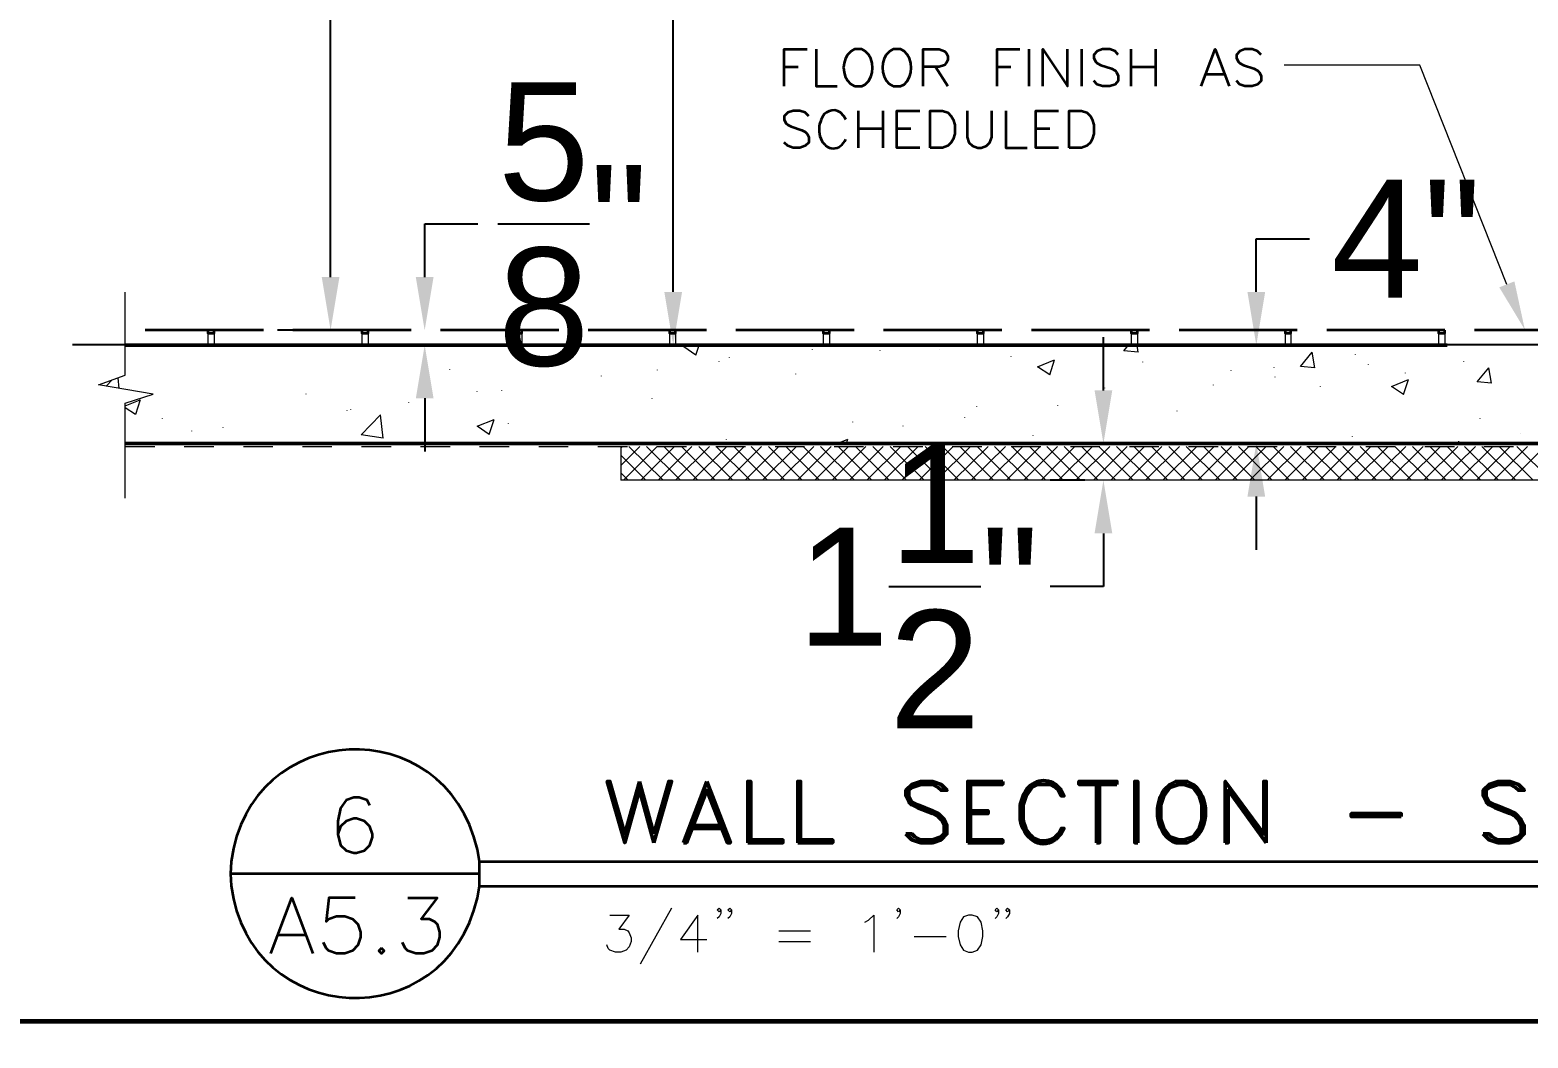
# Model space of a CAD drawing. Header units: inches. Extents: x 5 to 516, y -193 to 129.
# Drawn here: x 85.7 to 90.77, y -192.24 to -188.83 of the extents above; entities that cross this region are included whole.
import ezdxf

# ---------------------------------------------------------------- set-up
doc = ezdxf.new("R2010")
doc.units = ezdxf.units.IN
doc.header["$MEASUREMENT"] = 0
doc.linetypes.add('PDF_IMPORT', pattern=[1, 0.8, -0.2])
for name, color, linetype in [('Highlight', 210, 'Continuous'), ('PDF8_Geometry', 7, 'Continuous'), ('PDF8_Solid Fills', 7, 'Continuous')]:
    doc.layers.add(name, color=color, linetype=linetype)
doc.styles.get("Standard").update_dxf_attribs({"font": 'arial.ttf'})
doc.dimstyles.get("Standard").update_dxf_attribs({"dimtxt": 0.4, "dimasz": 0.18, "dimexe": 0.18, "dimexo": 0.0625, "dimgap": 0.09, "dimtad": 0, "dimtih": 1, "dimtoh": 1, "dimdec": 4, "dimlfac": 12, "dimzin": 0, "dimdsep": 46, "dimlunit": 4, "dimtxsty": 'Standard', "dimcen": 0.09, "dimadec": 3, "dimazin": 0, "dimtfac": 1, "dimtdec": 4, "dimtofl": 0, "dimtmove": 0, "dimatfit": 3, "dimfxl": 1, "dimtolj": 1, "dimtzin": 0, "dimarcsym": 0})

# ---------------------------------------------------------------- blocks, each defined once
blk = doc.blocks.new('*D117')
at = {"layer": 'Defpoints', "color": 0, "transparency": 16777216}
for p in [(86.7141, -180.2291), (86.7141, -180.2291), (86.7141, -189.8458)]:
    blk.add_point(p, dxfattribs=at)
at = {"layer": 'Highlight', "color": 0, "lineweight": -2, "transparency": 16777216}
for p, q in [((86.6516, -180.2291), (86.5341, -180.2291)), ((86.7141, -180.4091), (86.7141, -184.4688)), ((86.7141, -189.6658), (86.7141, -185.6061)), ((86.6516, -189.8458), (86.5341, -189.8458))]:
    blk.add_line(p, q, dxfattribs=at)
at = {"layer": 'Highlight', "color": 0, "transparency": 16777216}
for points in [[(86.6841, -180.4091), (86.7441, -180.4091), (86.7141, -180.2291)], [(86.6841, -189.6658), (86.7441, -189.6658), (86.7141, -189.8458)]]:
    blk.add_solid(points, dxfattribs=at)
at = {"layer": 'Highlight', "color": 0, "transparency": 16777216, "insert": (86.7141, -185.0374), "char_height": 0.4, "attachment_point": 5}
blk.add_mtext('\\A1;9\'-7{\\H1x;\\S3/8;}"', dxfattribs=at)
blk = doc.blocks.new('*D118')
at = {"layer": 'Defpoints', "color": 0, "transparency": 16777216}
for p in [(87.8741, -180.2291), (87.8741, -180.2291), (87.8741, -189.8958)]:
    blk.add_point(p, dxfattribs=at)
at = {"layer": 'Highlight', "color": 0, "lineweight": -2, "transparency": 16777216}
for p, q in [((87.8116, -180.2291), (87.6941, -180.2291)), ((87.8741, -180.4091), (87.8741, -184.7682)), ((87.8741, -189.7158), (87.8741, -185.3567)), ((87.8116, -189.8958), (87.6941, -189.8958))]:
    blk.add_line(p, q, dxfattribs=at)
at = {"layer": 'Highlight', "color": 0, "transparency": 16777216}
for points in [[(87.8441, -180.4091), (87.9041, -180.4091), (87.8741, -180.2291)], [(87.8441, -189.7158), (87.9041, -189.7158), (87.8741, -189.8958)]]:
    blk.add_solid(points, dxfattribs=at)
at = {"layer": 'Highlight', "color": 0, "transparency": 16777216, "insert": (87.8741, -185.0624), "char_height": 0.4, "attachment_point": 5}
blk.add_mtext('\\A1;9\'-8"', dxfattribs=at)
blk = doc.blocks.new('*D119')
at = {"layer": 'Defpoints', "color": 0, "transparency": 16777216}
for p in [(89.8483, -189.8958), (89.8483, -189.8958), (89.8483, -190.2291)]:
    blk.add_point(p, dxfattribs=at)
at = {"layer": 'Highlight', "color": 0, "lineweight": -2, "transparency": 16777216}
for p, q in [((89.8483, -189.7158), (89.8483, -189.5358)), ((89.8483, -189.5358), (90.0283, -189.5358)), ((89.7858, -189.8958), (89.6683, -189.8958)), ((89.7858, -190.2291), (89.6683, -190.2291)), ((89.8483, -190.4091), (89.8483, -190.5891))]:
    blk.add_line(p, q, dxfattribs=at)
at = {"layer": 'Highlight', "color": 0, "transparency": 16777216}
for points in [[(89.8183, -189.7158), (89.8783, -189.7158), (89.8483, -189.8958)], [(89.8183, -190.4091), (89.8783, -190.4091), (89.8483, -190.2291)]]:
    blk.add_solid(points, dxfattribs=at)
at = {"layer": 'Highlight', "color": 0, "transparency": 16777216, "insert": (90.3562, -189.5358), "char_height": 0.4, "attachment_point": 5}
blk.add_mtext('\\A1;4"', dxfattribs=at)
blk = doc.blocks.new('*D120')
at = {"layer": 'Defpoints', "color": 0, "transparency": 16777216}
for p in [(89.3307, -190.2291), (89.3307, -190.3536), (89.3307, -190.3536)]:
    blk.add_point(p, dxfattribs=at)
at = {"layer": 'Highlight', "color": 0, "lineweight": -2, "transparency": 16777216}
for p, q in [((89.3307, -190.0491), (89.3307, -189.8691)), ((89.2682, -190.2291), (89.1507, -190.2291)), ((89.2682, -190.3536), (89.1507, -190.3536)), ((89.3307, -190.5336), (89.3307, -190.7136)), ((89.3307, -190.7136), (89.1507, -190.7136))]:
    blk.add_line(p, q, dxfattribs=at)
at = {"layer": 'Highlight', "color": 0, "transparency": 16777216}
for points in [[(89.3007, -190.0491), (89.3607, -190.0491), (89.3307, -190.2291)], [(89.3007, -190.5336), (89.3607, -190.5336), (89.3307, -190.3536)]]:
    blk.add_solid(points, dxfattribs=at)
at = {"layer": 'Highlight', "color": 0, "transparency": 16777216, "insert": (88.7038, -190.7136), "char_height": 0.4, "attachment_point": 5}
blk.add_mtext('\\A1;1{\\H1x;\\S1/2;}"', dxfattribs=at)
blk = doc.blocks.new('*D121')
at = {"layer": 'Defpoints', "color": 0, "transparency": 16777216}
for p in [(87.0327, -189.8458), (87.0327, -189.8458), (87.0327, -189.8958)]:
    blk.add_point(p, dxfattribs=at)
at = {"layer": 'Highlight', "color": 0, "lineweight": -2, "transparency": 16777216}
for p, q in [((87.0327, -189.6658), (87.0327, -189.4858)), ((87.0327, -189.4858), (87.2127, -189.4858)), ((86.9702, -189.8458), (86.8527, -189.8458)), ((86.9702, -189.8958), (86.8527, -189.8958)), ((87.0327, -190.0758), (87.0327, -190.2558))]:
    blk.add_line(p, q, dxfattribs=at)
at = {"layer": 'Highlight', "color": 0, "transparency": 16777216}
for points in [[(87.0027, -189.6658), (87.0627, -189.6658), (87.0327, -189.8458)], [(87.0027, -190.0758), (87.0627, -190.0758), (87.0327, -189.8958)]]:
    blk.add_solid(points, dxfattribs=at)
at = {"layer": 'Highlight', "color": 0, "transparency": 16777216, "insert": (87.5348, -189.4858), "char_height": 0.4, "attachment_point": 5}
blk.add_mtext('\\A1;{\\H1x;\\S5/8;}"', dxfattribs=at)

msp = doc.modelspace()

# ---------------------------------------------------------------- linework, layer by layer
at = {"layer": 'Highlight'}
msp.add_line((95.1232948, -189.8946721), (85.8407226, -189.8946721), dxfattribs=at)
at = {"layer": 'PDF8_Geometry', "lineweight": 35}
for points in [[(88.2499603, -189.0191165), (88.2499603, -188.8935609), (88.3277381, -188.8935609)], [(88.3577371, -188.8935609), (88.3577371, -189.0191165), (88.4288482, -189.0191165)], [(88.5244042, -188.9002276), (88.5121819, -188.8935609), (88.4877375, -188.8935609), (88.4766264, -188.9002276), (88.4644042, -188.9124498)], [(88.6555167, -188.9002276), (88.6432945, -188.8935609), (88.6188501, -188.8935609), (88.6077389, -188.9002276), (88.5955167, -188.9124498)], [(88.7199605, -189.0191165), (88.7199605, -188.8935609), (88.7744049, -188.8935609), (88.7921827, -188.9002276), (88.7977382, -188.9057831), (88.8044049, -188.9180053), (88.8044049, -188.9302276), (88.7977382, -188.9413387), (88.7921827, -188.9480053), (88.7744049, -188.9535609), (88.7199605, -188.9535609)], [(88.9710727, -189.0191165), (88.9710727, -188.8935609), (89.0477393, -188.8935609)], [(89.0777395, -188.8935609), (89.0777395, -189.0191165)], [(89.1255165, -189.0191165), (89.1255165, -188.8935609), (89.2088498, -189.0191165), (89.2088498, -188.8935609)], [(89.2566268, -188.8935609), (89.2566268, -189.0191165)], [(89.3810707, -188.9124499), (89.3699596, -188.9002277), (89.3521818, -188.893561), (89.3277374, -188.893561), (89.3099596, -188.9002277), (89.2977374, -188.9124499), (89.2977374, -188.923561), (89.304404, -188.9357832), (89.3099596, -188.9413388), (89.3221818, -188.9480054), (89.3577374, -188.9591166), (89.3699596, -188.9657832), (89.3755152, -188.9713388), (89.3810707, -188.983561), (89.3810707, -189.0013388), (89.3699596, -189.013561), (89.3521818, -189.0191166), (89.3277374, -189.0191166), (89.3099596, -189.013561), (89.2977374, -189.0013388)], [(89.4232935, -188.8935609), (89.4232935, -189.0191165)], [(89.5066268, -188.8935609), (89.5066268, -189.0191165)], [(89.6610729, -189.0191165), (89.7088507, -188.8935609), (89.7566285, -189.0191165)], [(89.8644059, -188.9124499), (89.8521837, -188.9002277), (89.8344059, -188.893561), (89.8099614, -188.893561), (89.7921837, -188.9002277), (89.7810726, -188.9124499), (89.7810726, -188.923561), (89.7866281, -188.9357832), (89.7921837, -188.9413388), (89.8044059, -188.9480054), (89.8399614, -188.9591166), (89.8521837, -188.9657832), (89.8577392, -188.9713388), (89.8644059, -188.983561), (89.8644059, -189.0013388), (89.8521837, -189.013561), (89.8344059, -189.0191166), (89.8099614, -189.0191166), (89.7921837, -189.013561), (89.7810726, -189.0013388)], [(88.2499603, -188.953561), (88.2977381, -188.953561)], [(88.7621832, -188.953561), (88.8044054, -189.0191166)], [(88.9710727, -188.953561), (89.0177393, -188.953561)], [(89.4232935, -188.953561), (89.5066268, -188.953561)], [(89.67885, -188.9780053), (89.73885, -188.9780053)], [(88.4877375, -189.0191165), (88.5121819, -189.0191165), (88.5244042, -189.0135609)], [(88.6188501, -189.0191165), (88.6432945, -189.0191165), (88.6555167, -189.0135609)], [(88.3332937, -189.1202277), (88.3210714, -189.1080055), (88.3032937, -189.1024499), (88.2799603, -189.1024499), (88.2621826, -189.1080055), (88.2499603, -189.1202277), (88.2499603, -189.1324499), (88.2555159, -189.1446722), (88.2621826, -189.1502277), (88.2732937, -189.1557833), (88.3099603, -189.1680055), (88.3210714, -189.173561), (88.3277381, -189.1802277), (88.3332937, -189.1913388), (88.3332937, -189.2102277), (88.3210714, -189.2213388), (88.3032937, -189.2280055), (88.2799603, -189.2280055), (88.2621826, -189.2213388), (88.2499603, -189.2102277)], [(88.4588498, -189.1324497), (88.4521831, -189.1202275), (88.441072, -189.1080053)], [(88.4999603, -189.1024498), (88.4999603, -189.2280054)], [(88.5832937, -189.1024498), (88.5832937, -189.2280054)], [(88.7088484, -189.2280053), (88.6310707, -189.2280053), (88.6310707, -189.1024498), (88.7088484, -189.1024498)], [(88.8688501, -189.1024498), (88.8688501, -189.1913387), (88.8755167, -189.2102276), (88.887739, -189.2213387), (88.9055167, -189.2280054), (88.9166279, -189.2280054), (88.9344056, -189.2213387), (88.9466279, -189.2102276), (88.9532945, -189.1913387), (88.9532945, -189.1024498)], [(88.9999604, -189.1024498), (88.9999604, -189.2280054), (89.0721826, -189.2280054)], [(89.1788497, -189.2280053), (89.102183, -189.2280053), (89.102183, -189.1024498), (89.1788497, -189.1024498)], [(88.4999603, -189.1624499), (88.5832937, -189.1624499)], [(88.6310707, -189.1624499), (88.6788484, -189.1624499)], [(89.102183, -189.1624499), (89.1488497, -189.1624499)], [(86.2988493, -189.8457833), (86.2988493, -189.8557833), (86.3199604, -189.8557833), (86.3199604, -189.8457833)], [(86.8199608, -189.8457833), (86.8199608, -189.8557833), (86.8410719, -189.8557833), (86.8410719, -189.8457833)], [(87.3410722, -189.8457833), (87.3410722, -189.8557833), (87.3610722, -189.8557833), (87.3610722, -189.8457833)], [(87.8610714, -189.8457833), (87.8610714, -189.8557833), (87.8821825, -189.8557833), (87.8821825, -189.8457833)], [(88.3821828, -189.8457833), (88.3821828, -189.8557833), (88.4032939, -189.8557833), (88.4032939, -189.8457833)], [(88.9032943, -189.8457833), (88.9032943, -189.8557833), (88.9244054, -189.8557833), (88.9244054, -189.8457833)], [(89.4244057, -189.8457833), (89.4244057, -189.8557833), (89.4455168, -189.8557833), (89.4455168, -189.8457833)], [(89.9455148, -189.8457833), (89.9455148, -189.8557833), (89.9655148, -189.8557833), (89.9655148, -189.8457833)], [(90.4655163, -189.8457833), (90.4655163, -189.8557833), (90.4866274, -189.8557833), (90.4866274, -189.8457833)], [(86.8466263, -191.4546723), (86.8377375, -191.4368945), (86.8110708, -191.4280056), (86.793293, -191.4280056), (86.7666263, -191.4368945), (86.7477374, -191.4635612), (86.7388486, -191.5080056), (86.7388486, -191.5524501), (86.7477374, -191.5891167), (86.7666263, -191.6068945), (86.793293, -191.6157834), (86.8021819, -191.6157834), (86.8288486, -191.6068945), (86.8466263, -191.5891167), (86.8555152, -191.5624501), (86.8555152, -191.5524501), (86.8466263, -191.5257834), (86.8288486, -191.5080056), (86.8021819, -191.4991167), (86.793293, -191.4991167), (86.7666263, -191.5080056), (86.7477374, -191.5257834), (86.7388486, -191.5524501)], [(87.2110704, -191.7680056), (87.217737, -191.7268945), (87.2188481, -191.6857833), (87.217737, -191.6446722), (87.2110704, -191.6035611)], [(86.377737, -191.6446722), (86.3755147, -191.6857833), (86.377737, -191.7268945)], [(87.2166283, -191.6446722), (94.3866287, -191.6446722)], [(87.2188481, -191.6857833), (86.3755147, -191.6857833)], [(86.512183, -191.9557834), (86.5832942, -191.7680056), (86.6544053, -191.9557834)], [(86.7977372, -191.7680056), (86.7077372, -191.7680056), (86.6988483, -191.8480056), (86.7077372, -191.8391167), (86.7344038, -191.8302278), (86.7621816, -191.8302278), (86.7888483, -191.8391167), (86.8066261, -191.8568945), (86.815515, -191.8835612), (86.815515, -191.901339), (86.8066261, -191.9280056), (86.7888483, -191.9468945), (86.7621816, -191.9557834), (86.7344038, -191.9557834), (86.7077372, -191.9468945), (86.6988483, -191.9380056), (86.6899594, -191.9191167)], [(86.9755168, -191.7680056), (87.0744057, -191.7680056), (87.0210723, -191.8391167), (87.047739, -191.8391167), (87.0655168, -191.8480056), (87.0744057, -191.8568945), (87.0832946, -191.8835612), (87.0832946, -191.901339), (87.0744057, -191.9280056), (87.0566279, -191.9468945), (87.0299612, -191.9557834), (87.0021834, -191.9557834), (86.9755168, -191.9468945), (86.9666279, -191.9380056), (86.957739, -191.9191167)], [(87.2166283, -191.7280055), (94.3866287, -191.7280055)], [(86.5388486, -191.8924501), (86.6277375, -191.8924501)]]:
    msp.add_lwpolyline(points, dxfattribs=at)
at = {"layer": 'PDF8_Geometry', "lineweight": 15}
for points in [[(90.6966271, -189.6902277), (90.4021826, -188.9480054), (89.9421826, -188.9480054)], [(86.0188494, -190.4146721), (86.0188494, -190.0924499), (86.1132939, -190.0624499), (85.9288494, -190.0302277), (86.0188494, -189.9980054), (86.0188494, -189.7168943)], [(86.2988493, -189.8557833), (86.2988493, -189.8957833)], [(86.3199607, -189.8557833), (86.3199607, -189.8957833)], [(86.8199608, -189.8557833), (86.8199608, -189.8957833)], [(86.8410721, -189.8557833), (86.8410721, -189.8957833)], [(87.3410722, -189.8557833), (87.3410722, -189.8957833)], [(87.3610714, -189.8557833), (87.3610714, -189.8957833)], [(87.8610714, -189.8557833), (87.8610714, -189.8957833)], [(87.8821828, -189.8557833), (87.8821828, -189.8957833)], [(88.3821828, -189.8557833), (88.3821828, -189.8957833)], [(88.4032942, -189.8557833), (88.4032942, -189.8957833)], [(88.9032943, -189.8557833), (88.9032943, -189.8957833)], [(88.9244056, -189.8557833), (88.9244056, -189.8957833)], [(89.4244057, -189.8557833), (89.4244057, -189.8957833)], [(89.4455148, -189.8557833), (89.4455148, -189.8957833)], [(89.9455148, -189.8557833), (89.9455148, -189.8957833)], [(89.9655163, -189.8557833), (89.9655163, -189.8957833)], [(90.4655163, -189.8557833), (90.4655163, -189.8957833)], [(90.4866277, -189.8557833), (90.4866277, -189.8957833)], [(86.1477376, -189.9002277), (86.1477376, -189.8991166)], [(86.3599614, -189.8980055), (86.3599614, -189.8968944)], [(87.9510717, -189.9302276), (87.9099606, -189.9013387), (87.924405, -189.8957832)], [(87.9510711, -189.9302276), (87.9621823, -189.8957831)], [(88.0644044, -189.9391167), (88.0644044, -189.9380056)], [(88.1288485, -189.8968945), (88.1288485, -189.8957834)], [(88.3455165, -189.9102276), (88.3455165, -189.9091164)], [(88.5744052, -189.9157832), (88.5744052, -189.9146721)], [(88.775516, -189.9113389), (88.775516, -189.9102278)], [(89.0188496, -189.9346721), (89.0188496, -189.933561)], [(89.1488483, -189.9968944), (89.1077372, -189.9691166), (89.165515, -189.9457833)], [(89.14885, -189.9968944), (89.1655167, -189.9457833)], [(89.4488489, -189.9202276), (89.39996, -189.9157832), (89.4155155, -189.8957832)], [(89.4488491, -189.9202277), (89.4444047, -189.8957833)], [(90.0466272, -189.97245), (89.9977383, -189.9680055), (90.0377383, -189.9202277)], [(90.0466275, -189.9724498), (90.0377386, -189.9202276)], [(90.1844042, -189.9291165), (90.1844042, -189.9280054)], [(87.1177377, -189.9791165), (87.1177377, -189.9780054)], [(87.8210708, -189.9802278), (87.8210708, -189.9791167)], [(88.0299602, -189.95245), (88.0299602, -189.9513389)], [(88.2888488, -189.9946722), (88.2888488, -189.9935611)], [(89.4644041, -189.9535611), (89.4644041, -189.95245)], [(89.7632932, -189.98245), (89.7632932, -189.9813388)], [(89.9088485, -189.9724498), (89.9088485, -189.9713387)], [(90.2277392, -189.9624499), (90.2277392, -189.9613388)], [(90.353293, -189.9913388), (90.353293, -189.9902277)], [(90.5510718, -189.95245), (90.5510718, -189.9513389)], [(90.6444056, -190.0246721), (90.5955167, -190.0202276), (90.6355167, -189.9724498)], [(90.6444059, -190.0246722), (90.635517, -189.9724499)], [(85.9544053, -190.034672), (85.9744053, -190.0135609)], [(85.9988502, -190.0424501), (85.9944058, -190.0068945)], [(87.6310706, -190.0013389), (87.6310706, -190.0002278)], [(89.3355159, -190.0413387), (89.3355159, -190.0402276)], [(89.7032934, -190.0313388), (89.7032934, -190.0302277)], [(89.9121829, -190.0046721), (89.9121829, -190.003561)], [(90.0655168, -190.0357834), (90.0655168, -190.0346723)], [(90.3466272, -190.0635612), (90.305516, -190.0357834), (90.3632938, -190.01245)], [(90.3466266, -190.0635612), (90.3632933, -190.01245)], [(86.0188494, -190.1013388), (86.0699605, -190.0813388), (86.0532938, -190.1313388), (86.0188494, -190.1080055)], [(86.6310705, -190.0624498), (86.6310705, -190.0613387)], [(86.9788488, -190.0902276), (86.9788488, -190.0891165)], [(87.2099596, -190.0546721), (87.2099596, -190.053561)], [(87.2944051, -190.0491165), (87.2944051, -190.0480053)], [(87.8032937, -190.0780056), (87.8032937, -190.0768945)], [(86.1455154, -190.1457832), (86.1455154, -190.144672)], [(86.7699594, -190.1180054), (86.7699594, -190.1168943)], [(86.7821823, -190.1135611), (86.7821823, -190.11245)], [(86.8921831, -190.2113388), (86.8177386, -190.2002276), (86.8832942, -190.1324499)], [(86.8921834, -190.2113389), (86.8832945, -190.13245)], [(87.2510707, -190.1991166), (87.2099596, -190.1702277), (87.2677374, -190.1480055)], [(87.2510702, -190.1991166), (87.2677369, -190.1480055)], [(88.8610715, -190.14245), (88.8610715, -190.1413388)], [(88.9021821, -190.103561), (88.9021821, -190.1024498)], [(89.1766278, -190.1013388), (89.1766278, -190.1002277)], [(89.5799594, -190.1191167), (89.5799594, -190.1180056)], [(90.6066274, -190.1446721), (90.6066274, -190.143561)], [(86.244406, -190.1868943), (86.244406, -190.1857832)], [(86.3499606, -190.1757833), (86.3499606, -190.1746722)], [(87.3166265, -190.1613389), (87.3166265, -190.1602278)], [(88.4821833, -190.1568944), (88.4821833, -190.1557833)], [(88.652182, -190.1702277), (88.652182, -190.1691166)], [(90.7432941, -190.194672), (90.7432941, -190.1935609)], [(87.6966269, -190.303561), (87.7610713, -190.2391166)], [(87.6966269, -190.2446723), (87.7021824, -190.2391167)], [(87.6966269, -190.2391167), (87.6966269, -190.3535611)], [(87.7055154, -190.353561), (87.8199598, -190.2391165)], [(87.83996, -190.353561), (87.7244045, -190.2391165)], [(87.7644053, -190.353561), (87.8788497, -190.2391165)], [(87.8988499, -190.353561), (87.7832943, -190.2391165)], [(87.8232929, -190.353561), (87.9377374, -190.2391165)], [(87.9577375, -190.353561), (87.842182, -190.2391165)], [(87.8821828, -190.353561), (87.9966272, -190.2391165)], [(88.0166274, -190.353561), (87.902183, -190.2391165)], [(87.9410704, -190.353561), (88.0555149, -190.2391165)], [(88.0755151, -190.353561), (87.9610706, -190.2391165)], [(87.9999603, -190.353561), (88.1144048, -190.2391165)], [(88.1344049, -190.353561), (88.0199605, -190.2391165)], [(88.0544059, -190.2157831), (88.0544059, -190.214672)], [(88.0588502, -190.353561), (88.1732946, -190.2391165)], [(88.1932948, -190.353561), (88.0788504, -190.2391165)], [(88.1177378, -190.353561), (88.2321823, -190.2391165)], [(88.2521825, -190.353561), (88.137738, -190.2391165)], [(88.1766277, -190.353561), (88.2910722, -190.2391165)], [(88.3110723, -190.353561), (88.1966279, -190.2391165)], [(88.2355153, -190.353561), (88.3499598, -190.2391165)], [(88.36996, -190.353561), (88.2555155, -190.2391165)], [(88.2944052, -190.353561), (88.4088497, -190.2391165)], [(88.4288499, -190.353561), (88.3144054, -190.2391165)], [(88.3532929, -190.353561), (88.4677373, -190.2391165)], [(88.4877375, -190.353561), (88.373293, -190.2391165)], [(88.4121827, -190.353561), (88.5266272, -190.2391165)], [(88.4288499, -190.2291165), (88.4655165, -190.214672)], [(88.5466274, -190.353561), (88.4321829, -190.2391165)], [(88.4610719, -190.2291165), (88.4655164, -190.214672)], [(88.4710726, -190.353561), (88.5855171, -190.2391165)], [(88.6055173, -190.353561), (88.4910728, -190.2391165)], [(88.5299603, -190.353561), (88.6444047, -190.2391165)], [(88.6644049, -190.353561), (88.5499604, -190.2391165)], [(88.5888501, -190.353561), (88.7032946, -190.2391165)], [(88.7232925, -190.353561), (88.6088481, -190.2391165)], [(88.6477378, -190.353561), (88.7632933, -190.2391165)], [(88.7821824, -190.353561), (88.667738, -190.2391165)], [(88.7066277, -190.353561), (88.8221832, -190.2391165)], [(88.8410723, -190.353561), (88.7266278, -190.2391165)], [(88.7655153, -190.353561), (88.8810709, -190.2391165)], [(88.8999599, -190.353561), (88.7855155, -190.2391165)], [(88.8244052, -190.353561), (88.9399607, -190.2391165)], [(88.9588498, -190.353561), (88.8444054, -190.2391165)], [(88.8832951, -190.353561), (88.9988506, -190.2391165)], [(89.0177374, -190.353561), (88.903293, -190.2391165)], [(88.9421827, -190.353561), (89.0577383, -190.2391165)], [(89.0766273, -190.353561), (88.9621829, -190.2391165)], [(89.0021825, -190.353561), (89.116627, -190.2391165)], [(89.135515, -190.353561), (89.0210705, -190.2391165)], [(89.0610724, -190.353561), (89.1755169, -190.2391165)], [(89.1944048, -190.353561), (89.0799604, -190.2391165)], [(89.0932945, -190.2024501), (89.0932945, -190.201339)], [(89.11996, -190.353561), (89.2344045, -190.2391165)], [(89.2532947, -190.353561), (89.1388503, -190.2391165)], [(89.1788499, -190.353561), (89.2932944, -190.2391165)], [(89.3132946, -190.353561), (89.197739, -190.2391165)], [(89.2377376, -190.353561), (89.352182, -190.2391165)], [(89.3721822, -190.353561), (89.3577377, -190.3402276), (89.2566266, -190.2391165)], [(89.2966274, -190.353561), (89.4110719, -190.2391165)], [(89.4310721, -190.353561), (89.3577387, -190.2813387), (89.3155165, -190.2391165)], [(89.3555173, -190.353561), (89.3577396, -190.3513387), (89.4699618, -190.2391165)], [(89.4899597, -190.353561), (89.3744041, -190.2391165)], [(89.414405, -190.353561), (89.5288494, -190.2391165)], [(89.5488496, -190.353561), (89.433294, -190.2391165)], [(89.4732926, -190.353561), (89.587737, -190.2391165)], [(89.6077372, -190.353561), (89.4932928, -190.2391165)], [(89.5321825, -190.353561), (89.6466269, -190.2391165)], [(89.6666271, -190.353561), (89.5521827, -190.2391165)], [(89.5910724, -190.353561), (89.7055168, -190.2391165)], [(89.725517, -190.353561), (89.6110725, -190.2391165)], [(89.64996, -190.353561), (89.7644044, -190.2391165)], [(89.7844046, -190.353561), (89.6699602, -190.2391165)], [(89.7088499, -190.353561), (89.8232943, -190.2391165)], [(89.8432945, -190.353561), (89.7288501, -190.2391165)], [(89.7677375, -190.353561), (89.882182, -190.2391165)], [(89.9021821, -190.353561), (89.7877377, -190.2391165)], [(89.8266274, -190.353561), (89.9410718, -190.2391165)], [(89.961072, -190.353561), (89.8466276, -190.2391165)], [(89.885515, -190.353561), (89.9999595, -190.2391165)], [(90.0199597, -190.353561), (89.9055152, -190.2391165)], [(89.9444049, -190.353561), (90.0588494, -190.2391165)], [(90.0788495, -190.353561), (89.9644051, -190.2391165)], [(90.0032948, -190.353561), (90.1177392, -190.2391165)], [(90.1377394, -190.353561), (90.023295, -190.2391165)], [(90.0621824, -190.353561), (90.1766269, -190.2391165)], [(90.1966271, -190.353561), (90.0821826, -190.2391165)], [(90.1210723, -190.353561), (90.2355168, -190.2391165)], [(90.2555169, -190.353561), (90.1410725, -190.2391165)], [(90.1744057, -190.2068943), (90.1744057, -190.2057832)], [(90.1799599, -190.353561), (90.2944044, -190.2391165)], [(90.3144046, -190.353561), (90.1999601, -190.2391165)], [(90.2388498, -190.353561), (90.3544054, -190.2391165)], [(90.3732945, -190.353561), (90.25885, -190.2391165)], [(90.2977375, -190.353561), (90.413293, -190.2391165)], [(90.4321821, -190.353561), (90.3177376, -190.2391165)], [(90.3566273, -190.353561), (90.4721829, -190.2391165)], [(90.491072, -190.353561), (90.3766275, -190.2391165)], [(90.4155172, -190.353561), (90.5310728, -190.2391165)], [(90.5499619, -190.353561), (90.4355174, -190.2391165)], [(90.4744049, -190.353561), (90.5899604, -190.2391165)], [(90.6088495, -190.353561), (90.494405, -190.2391165)], [(90.5344047, -190.2224498), (90.5344047, -190.2213387)], [(90.5344047, -190.353561), (90.6488491, -190.2391165)], [(90.6677371, -190.353561), (90.5532927, -190.2391165)], [(90.5932946, -190.353561), (90.707739, -190.2391165)], [(90.726627, -190.353561), (90.6121826, -190.2391165)], [(90.6521822, -190.353561), (90.7666267, -190.2391165)], [(90.7855169, -190.353561), (90.6710724, -190.2391165)], [(90.7110721, -190.353561), (90.8255165, -190.2391165)], [(90.8455167, -190.353561), (90.7299612, -190.2391165)], [(87.7810724, -190.353561), (87.6966279, -190.2691165)], [(87.7221825, -190.353561), (87.696627, -190.3280054)], [(91.5299605, -191.1724499), (91.5299605, -190.353561), (87.6966269, -190.353561)], [(87.86885, -191.8024501), (87.7621833, -191.9924501)], [(88.0355167, -191.8080057), (88.0299611, -191.8146724), (88.0232945, -191.8080057), (88.0299611, -191.8024501), (88.0355167, -191.8080057), (88.0355167, -191.8202279), (88.0299611, -191.8324501), (88.0232945, -191.8380057)], [(88.0710708, -191.8080057), (88.0655152, -191.8146724), (88.0588486, -191.8080057), (88.0655152, -191.8024501), (88.0710708, -191.8080057), (88.0710708, -191.8202279), (88.0655152, -191.8324501), (88.0588486, -191.8380057)], [(88.6421836, -191.8080057), (88.636628, -191.8146724), (88.6310725, -191.8080057), (88.636628, -191.8024501), (88.6421836, -191.8080057), (88.6421836, -191.8202279), (88.636628, -191.8324501), (88.6310725, -191.8380057)], [(88.9755169, -191.8080057), (88.9699614, -191.8146724), (88.9644058, -191.8080057), (88.9699614, -191.8024501), (88.9755169, -191.8080057), (88.9755169, -191.8202279), (88.9699614, -191.8324501), (88.9644058, -191.8380057)], [(89.0121832, -191.8080057), (89.0055166, -191.8146724), (88.999961, -191.8080057), (89.0055166, -191.8024501), (89.0121832, -191.8080057), (89.0121832, -191.8202279), (89.0055166, -191.8324501), (88.999961, -191.8380057)], [(87.6599606, -191.8257833), (87.7255161, -191.8257833), (87.6899606, -191.8735611), (87.7077383, -191.8735611), (87.7199606, -191.8791166), (87.7255161, -191.8857833), (87.7321828, -191.9035611), (87.7321828, -191.9157833), (87.7255161, -191.9335611), (87.714405, -191.9446722), (87.6966272, -191.9513389), (87.6788494, -191.9513389), (87.6599606, -191.9446722), (87.654405, -191.9391167), (87.6488494, -191.9268944)], [(87.9577375, -191.9513389), (87.9577375, -191.8257833), (87.8988486, -191.9091167), (87.9877375, -191.9091167)], [(88.5232939, -191.8502279), (88.5355161, -191.8435612), (88.5532939, -191.8257834), (88.5532939, -191.951339)], [(88.2321833, -191.8791167), (88.3388499, -191.8791167)], [(88.2321833, -191.9157833), (88.3388499, -191.9157833)], [(88.6899605, -191.8980057), (88.7977383, -191.8980057)]]:
    msp.add_lwpolyline(points, dxfattribs=at)
at = {"layer": 'PDF8_Geometry', "lineweight": 35}
for points in [[(88.7444062, -189.2280053), (88.7444062, -189.1024498), (88.7855173, -189.1024498), (88.8044062, -189.1080053), (88.8155173, -189.1202276), (88.822184, -189.1324498), (88.8277395, -189.1502276), (88.8277395, -189.1802276), (88.822184, -189.1980053), (88.8155173, -189.2102276), (88.8044062, -189.2213387), (88.7855173, -189.2280053)], [(89.214404, -189.2280053), (89.214404, -189.1024498), (89.2566263, -189.1024498), (89.274404, -189.1080053), (89.2866263, -189.1202276), (89.2921818, -189.1324498), (89.2977374, -189.1502276), (89.2977374, -189.1802276), (89.2921818, -189.1980053), (89.2866263, -189.2102276), (89.274404, -189.2213387), (89.2566263, -189.2280053)], [(86.886627, -191.9380055), (86.8777381, -191.9468944), (86.886627, -191.9557833), (86.8955159, -191.9468944)]]:
    msp.add_lwpolyline(points, close=True, dxfattribs=at)
at = {"layer": 'PDF8_Geometry', "linetype": 'PDF_IMPORT', "lineweight": 35, "ltscale": 0.5}
msp.add_lwpolyline([(90.9866278, -189.8457832), (86.0188493, -189.8457832)], dxfattribs=at)
at = {"layer": 'PDF8_Geometry', "lineweight": 50}
for points in [[(91.6132938, -189.8957831), (91.6132938, -190.2291165), (86.0188488, -190.2291165)], [(87.8088485, -191.5813389), (87.7599597, -191.4035611), (87.7099597, -191.5813389), (87.6510708, -191.3735611), (87.6599596, -191.3735611), (87.7099597, -191.5513389), (87.7599597, -191.3735611)], [(87.759961, -191.3735611), (87.8088499, -191.5513389)], [(87.80885, -191.5813389), (87.86885, -191.3735611), (87.85885, -191.3735611), (87.80885, -191.5513389)], [(87.9877375, -191.3735611), (87.9088486, -191.5813389)], [(87.9877375, -191.3735613), (88.0677375, -191.5813391), (88.0577375, -191.5813391), (87.9877375, -191.4035613), (87.9188486, -191.5813391), (87.9088486, -191.5813391)], [(88.9899596, -191.3735612), (88.9899596, -191.3835612), (88.8810707, -191.3835612), (88.8810707, -191.571339), (88.9899596, -191.571339), (88.9899596, -191.581339), (88.8710707, -191.581339)], [(88.9899611, -191.3735611), (88.8710722, -191.3735611), (88.8710722, -191.5813389)], [(89.0588503, -191.50245), (89.0588503, -191.45245), (89.0688503, -191.42245), (89.0888503, -191.3935611), (89.1088503, -191.3835611), (89.1488503, -191.3835611), (89.1688503, -191.3935611), (89.1788503, -191.4035611), (89.1877392, -191.42245), (89.1977392, -191.42245), (89.1877392, -191.4035611), (89.1688503, -191.3835611)], [(89.3077381, -191.3835612), (89.3077381, -191.581339)], [(89.3177388, -191.3835612), (89.3177388, -191.581339), (89.3077388, -191.581339)], [(89.6344041, -191.3835611), (89.6144041, -191.3735611), (89.5755152, -191.3735611), (89.5555152, -191.3835611), (89.5355152, -191.4035611)], [(89.882183, -191.5813389), (89.882183, -191.3735611), (89.8732941, -191.3735611), (89.8732941, -191.5513389), (89.7432941, -191.3735611), (89.7432941, -191.5813389)], [(89.8821837, -191.5813391), (89.7532948, -191.4035613), (89.7532948, -191.5813391), (89.7432948, -191.5813391)], [(89.0588503, -191.42245), (89.0488503, -191.45245), (89.0488503, -191.50245)], [(88.8810707, -191.4724499), (88.9399596, -191.4724499), (88.9399596, -191.4824499), (88.8810707, -191.4824499)], [(87.9288498, -191.53245), (88.0477387, -191.53245)], [(87.9377384, -191.5224501), (88.0377384, -191.5224501)], [(89.1688503, -191.5713389), (89.1877392, -191.5513389), (89.1977392, -191.53245), (89.1877392, -191.53245), (89.1788503, -191.5513389), (89.1688503, -191.5613389)], [(89.5755152, -191.5813389), (89.6144041, -191.5813389), (89.6344041, -191.5713389)]]:
    msp.add_lwpolyline(points, dxfattribs=at)
at = {"layer": 'PDF8_Geometry', "linetype": 'PDF_IMPORT', "lineweight": 50, "ltscale": 5.594445}
msp.add_lwpolyline([(86.0188494, -189.8957831), (92.7799603, -189.8957831)], dxfattribs=at)
at = {"layer": 'PDF8_Geometry', "linetype": 'PDF_IMPORT', "lineweight": 15, "ltscale": 0.102222}
msp.add_lwpolyline([(86.0188494, -190.2391167), (91.6399613, -190.2391167)], dxfattribs=at)
at = {"layer": 'PDF8_Geometry', "lineweight": 50}
for points in [[(88.1266264, -191.5813389), (88.1266264, -191.3735611), (88.1366264, -191.3735611), (88.1366264, -191.5713389), (88.2455153, -191.5713389), (88.2455153, -191.5813389)], [(88.2955152, -191.5813389), (88.2955152, -191.3735611), (88.3055152, -191.3735611), (88.3055152, -191.5713389), (88.4144041, -191.5713389), (88.4144041, -191.5813389)], [(88.6621828, -191.5513391), (88.6821828, -191.5713391), (88.7121828, -191.5813391), (88.7521828, -191.5813391), (88.7810717, -191.5713391), (88.8010717, -191.5513391), (88.8010717, -191.5224502), (88.7910717, -191.5024502), (88.7710717, -191.4824502), (88.7521828, -191.4724502), (88.7021828, -191.4524502), (88.6821828, -191.4424502), (88.6721828, -191.4224502), (88.6721828, -191.4035613), (88.6821828, -191.3935613), (88.7121828, -191.3835613), (88.7521828, -191.3835613), (88.7710717, -191.3935613), (88.7810717, -191.4035613), (88.8010717, -191.4035613), (88.7810717, -191.3835613), (88.7521828, -191.3735613), (88.7121828, -191.3735613), (88.6821828, -191.3835613), (88.6621828, -191.4035613), (88.6621828, -191.4224502), (88.6721828, -191.4424502), (88.6821828, -191.4524502), (88.7021828, -191.4624502), (88.7521828, -191.4824502), (88.7710717, -191.4924502), (88.7810717, -191.5024502), (88.7910717, -191.5224502), (88.7910717, -191.5513391), (88.7810717, -191.5613391), (88.7521828, -191.5713391), (88.7121828, -191.5713391), (88.6921828, -191.5613391), (88.6821828, -191.5513391)], [(89.3766272, -191.3835611), (89.2477383, -191.3835611), (89.2477383, -191.3735611), (89.3766272, -191.3735611)], [(89.4466263, -191.5813389), (89.4466263, -191.3735611), (89.4366263, -191.3735611), (89.4366263, -191.5813389)], [(89.5855159, -191.3835612), (89.5555159, -191.3935612), (89.5355159, -191.4224501), (89.5255159, -191.4524501), (89.5255159, -191.5024501), (89.5355159, -191.5324501), (89.5555159, -191.561339), (89.5855159, -191.571339), (89.6044048, -191.571339), (89.6344048, -191.561339), (89.6544048, -191.5324501), (89.6644048, -191.5024501), (89.6644048, -191.4524501), (89.6544048, -191.4224501), (89.6344048, -191.3935612), (89.6044048, -191.3835612)], [(90.6166281, -191.5513391), (90.6366281, -191.5713391), (90.6666281, -191.5813391), (90.7066281, -191.5813391), (90.735517, -191.5713391), (90.755517, -191.5513391), (90.755517, -191.5224502), (90.745517, -191.5024502), (90.725517, -191.4824502), (90.7066281, -191.4724502), (90.6566281, -191.4524502), (90.6366281, -191.4424502), (90.6266281, -191.4224502), (90.6266281, -191.4035613), (90.6366281, -191.3935613), (90.6666281, -191.3835613), (90.7066281, -191.3835613), (90.725517, -191.3935613), (90.735517, -191.4035613), (90.755517, -191.4035613), (90.735517, -191.3835613), (90.7066281, -191.3735613), (90.6666281, -191.3735613), (90.6366281, -191.3835613), (90.6166281, -191.4035613), (90.6166281, -191.4224502), (90.6266281, -191.4424502), (90.6366281, -191.4524502), (90.6566281, -191.4624502), (90.7066281, -191.4824502), (90.725517, -191.4924502), (90.735517, -191.5024502), (90.745517, -191.5224502), (90.745517, -191.5513391), (90.735517, -191.5613391), (90.7066281, -191.5713391), (90.6666281, -191.5713391), (90.6466281, -191.5613391), (90.6366281, -191.5513391)], [(90.3388504, -191.4924501), (90.1699615, -191.4924501), (90.1699615, -191.4824501), (90.3388504, -191.4824501)]]:
    msp.add_lwpolyline(points, close=True, dxfattribs=at)
at = {"layer": 'PDF8_Geometry', "lineweight": 15}
msp.add_lwpolyline([(88.8744043, -191.8257833), (88.8566265, -191.83245), (88.8455154, -191.8502278), (88.8388487, -191.8791166), (88.8388487, -191.8980055), (88.8455154, -191.9268944), (88.8566265, -191.9446722), (88.8744043, -191.9513389), (88.8866265, -191.9513389), (88.9044043, -191.9446722), (88.9166265, -191.9268944), (88.9221821, -191.8980055), (88.9221821, -191.8791166), (88.9166265, -191.8502278), (88.9044043, -191.83245), (88.8866265, -191.8257833)], close=True, dxfattribs=at)
at = {"layer": 'PDF8_Geometry', "lineweight": 60}
msp.add_lwpolyline([(71.579958, -192.1857834), (116.5799616, -192.1857834)], dxfattribs=at)
at = {"layer": 'PDF8_Geometry', "lineweight": 35}
msp.add_ellipse((88.4165064, -189.1666737), major_axis=(0.0001691, 0.0632875), ratio=0.77065333, start_param=1.001513047, end_param=4.196544202, dxfattribs=at)
for points in [[(88.4644042, -188.9124498), (88.4414227, -188.9453572), (88.4479782, -189.0026906), (88.4877375, -189.0191165)], [(88.5244042, -189.0135609), (88.556719, -188.9855239), (88.5579968, -188.9284498), (88.5244042, -188.9002276)], [(88.5955167, -188.9124498), (88.5725352, -188.9453572), (88.5790908, -189.0026906), (88.6188501, -189.0191165)], [(88.6555167, -189.0135609), (88.6878315, -188.9855239), (88.6891093, -188.9284498), (88.6555167, -188.9002276)], [(88.441072, -189.1080053), (88.4154979, -189.0915423), (88.3839238, -189.1041349), (88.3755164, -189.1324497)], [(87.2110704, -191.6035611), (87.1019222, -191.1291537), (86.439237, -191.1624315), (86.377737, -191.6446722)], [(86.377737, -191.7268945), (86.438811, -192.2092278), (87.1024037, -192.2423945), (87.2110704, -191.7680056)]]:
    msp.add_open_spline(points, degree=3, dxfattribs=at)
at = {"layer": 'PDF8_Geometry', "lineweight": 50}
for points in [[(89.1688503, -191.3835611), (89.1264984, -191.3538389), (89.0758132, -191.377987), (89.0588503, -191.42245)], [(89.5355152, -191.4035611), (89.4966263, -191.4586722), (89.5094041, -191.5581537), (89.5755152, -191.5813389)], [(89.6344041, -191.5713389), (89.6905893, -191.5285055), (89.6905893, -191.4263944), (89.6344041, -191.3835611)], [(89.0488503, -191.50245), (89.0594614, -191.560487), (89.1106095, -191.60895), (89.1688503, -191.5713389)], [(89.0588503, -191.50245), (89.0701281, -191.560987), (89.1135725, -191.5954315), (89.1688503, -191.5613389)]]:
    msp.add_open_spline(points, degree=3, dxfattribs=at)
at = {"layer": 'PDF8_Solid Fills', "lineweight": 50, "transparency": 33554559}
msp.add_solid([(90.7221827, -189.6802276), (90.7577383, -189.844672), (90.6710716, -189.7002276)], dxfattribs=at)

# ---------------------------------------------------------------- dimensions: what is measured, and where the dimension line sits
at = {"layer": 'Highlight'}
for base, p1, p2, angle, picture, middle in [((86.7140781, -180.2291163), (86.7140781, -189.8457832), (86.7140781, -180.2291163), 270, '*D117', (86.7140781, -185.0374497)), ((87.8741112, -180.2291163), (87.8741112, -189.8957831), (87.8741112, -180.2291163), 90, '*D118', (87.8741112, -185.0624497)), ((87.032698, -189.8457832), (87.032698, -189.8957831), (87.032698, -189.8457832), 90, '*D121', (87.534758, -189.4857832)), ((89.8483171, -189.8957831), (89.8483171, -190.2291165), (89.8483171, -189.8957831), 270, '*D119', (90.3562434, -189.5357831)), ((89.3306947, -190.353561), (89.3306947, -190.2291165), (89.3306947, -190.353561), 270, '*D120', (88.7038052, -190.713561))]:
    dim = msp.add_linear_dim(base=base, p1=p1, p2=p2, angle=angle, dimstyle='Standard', dxfattribs=at)
    dim.commit()
    dim.dimension.update_dxf_attribs({"geometry": picture, "text_midpoint": middle})

doc.saveas('drawing.dxf')
